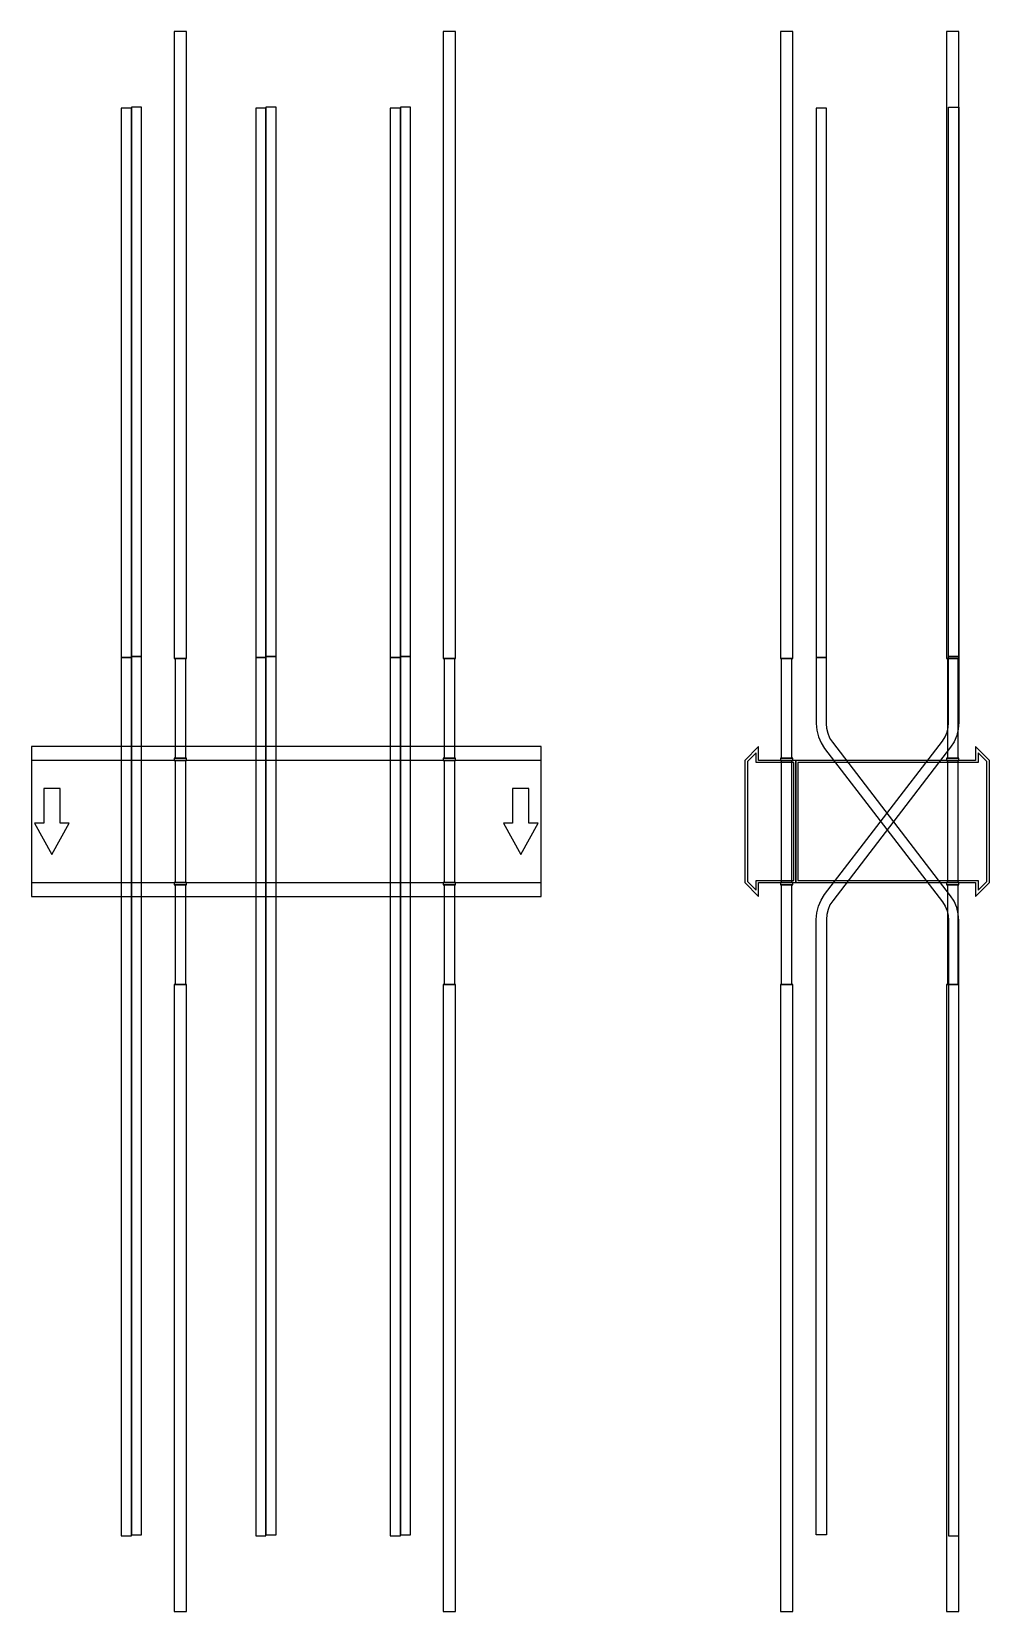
# Model space of a CAD drawing. Extents: x 0 to 940, y -775 to 775.
import ezdxf

# ---------------------------------------------------------------- set-up
doc = ezdxf.new("R2010")
doc.units = 0
doc.layers.add('Halfen', color=7, linetype='CONTINUOUS')

msp = doc.modelspace()

# ---------------------------------------------------------------- linework, layer by layer
at = {"layer": 'Halfen', "color": 7}
for points in [[(152, 160), (152, 775), (140, 775), (140, 160)], [(416, 160), (416, 775), (404, 775), (404, 160)], [(747, 160), (747, 775), (735, 775), (735, 160)], [(910, 160), (910, 775), (898, 775), (898, 160)], [(98, 160.757), (98, 699.757), (88, 699.757), (88, 160.757)], [(108, 161.923), (108, 700.923), (98, 700.923), (98, 161.923)], [(230, 160.757), (230, 699.757), (220, 699.757), (220, 160.757)], [(240, 161.923), (240, 700.923), (230, 700.923), (230, 161.923)], [(362, 160.757), (362, 699.757), (352, 699.757), (352, 160.757)], [(372, 161.923), (372, 700.923), (362, 700.923), (362, 161.923)], [(780, 160.757), (780, 699.757), (770, 699.757), (770, 160.757)], [(900, 161.923), (900, 700.923), (910, 700.923), (910, 161.923)], [(98, -700.923), (98, 160.757), (88, 160.757), (88, -700.923)], [(108, -699.757), (108, 161.923), (98, 161.923), (98, -699.757)], [(151.25, 62), (151.25, 160), (140.75, 160), (140.75, 62)], [(230, -700.923), (230, 160.757), (220, 160.757), (220, -700.923)], [(240, -699.757), (240, 161.923), (230, 161.923), (230, -699.757)], [(362, -700.923), (362, 160.757), (352, 160.757), (352, -700.923)], [(372, -699.757), (372, 161.923), (362, 161.923), (362, -699.757)], [(415.25, 62), (415.25, 160), (404.75, 160), (404.75, 62)], [(746.25, 62), (746.25, 160), (735.75, 160), (735.75, 62)], [(770, -699.757), (770, -96.007), (770.534, -89.492), (772.123, -83.15), (774.723, -77.152), (778.266, -71.657), (893.801, 78.911), (896.458, 83.032), (898.408, 87.53), (899.599, 92.287), (900, 97.174), (900, 161.923), (910, 161.923), (910, 97.174), (909.466, 90.658), (907.877, 84.316), (905.277, 78.318), (901.734, 72.823), (786.199, -77.745), (783.542, -81.866), (781.592, -86.364), (780.401, -91.121), (780, -96.007), (780, -699.757)], [(910, -700.923), (910, -97.174), (909.466, -90.658), (907.877, -84.316), (905.277, -78.318), (901.734, -72.823), (786.199, 77.745), (783.542, 81.865), (781.592, 86.364), (780.401, 91.121), (780, 96.007), (780, 160.757), (770, 160.757), (770, 96.007), (770.534, 89.492), (772.123, 83.15), (774.723, 77.152), (778.266, 71.657), (893.801, -78.911), (896.458, -83.032), (898.408, -87.531), (899.599, -92.287), (900, -97.174), (900, -700.923)], [(909.25, 62), (909.25, 160), (898.75, 160), (898.75, 62)], [(0, -73.5), (500, -73.5), (500, 73.5), (0, 73.5)], [(152, 60), (152, 62), (140, 62), (140, 60)], [(416, 60), (416, 62), (404, 62), (404, 60)], [(750, -60), (750, 60), (713.5, 60), (713.5, 73.5), (700, 60), (700, -60), (713.5, -73.5), (713.5, -60)], [(748, -58), (748, 58), (711, 58), (711, 67.25), (702.5, 58.75), (702.5, -58.75), (711, -67.25), (711, -58)], [(747, 60), (747, 62), (735, 62), (735, 60)], [(940, -60), (940, 60), (926.5, 73.5), (926.5, 60), (750, 60), (750, -60), (926.5, -60), (926.5, -73.5)], [(937.5, -58.75), (937.5, 58.75), (929, 67.25), (929, 58), (752, 58), (752, -58), (929, -58), (929, -67.25)], [(910, 60), (910, 62), (898, 62), (898, 60)], [(0, -60), (500, -60), (500, 60), (0, 60)], [(151.25, -60), (151.25, 60), (140.75, 60), (140.75, -60)], [(415.25, -60), (415.25, 60), (404.75, 60), (404.75, -60)], [(746.25, -60), (746.25, 60), (735.75, 60), (735.75, -60)], [(909.25, -60), (909.25, 60), (898.75, 60), (898.75, -60)], [(20, -32.5), (37, -1.5), (28, -1.5), (28, 32.5), (12, 32.5), (12, -1.5), (3, -1.5)], [(480, -32.5), (497, -1.5), (488, -1.5), (488, 32.5), (472, 32.5), (472, -1.5), (463, -1.5)], [(152, -62), (152, -60), (140, -60), (140, -62)], [(151.25, -160), (151.25, -62), (140.75, -62), (140.75, -160)], [(416, -62), (416, -60), (404, -60), (404, -62)], [(415.25, -160), (415.25, -62), (404.75, -62), (404.75, -160)], [(747, -62), (747, -60), (735, -60), (735, -62)], [(746.25, -160), (746.25, -62), (735.75, -62), (735.75, -160)], [(910, -62), (910, -60), (898, -60), (898, -62)], [(909.25, -160), (909.25, -62), (898.75, -62), (898.75, -160)], [(152, -775), (152, -160), (140, -160), (140, -775)], [(416, -775), (416, -160), (404, -160), (404, -775)], [(747, -775), (747, -160), (735, -160), (735, -775)], [(910, -775), (910, -160), (898, -160), (898, -775)]]:
    msp.add_lwpolyline(points, close=True, dxfattribs=at)

doc.saveas('drawing.dxf')
